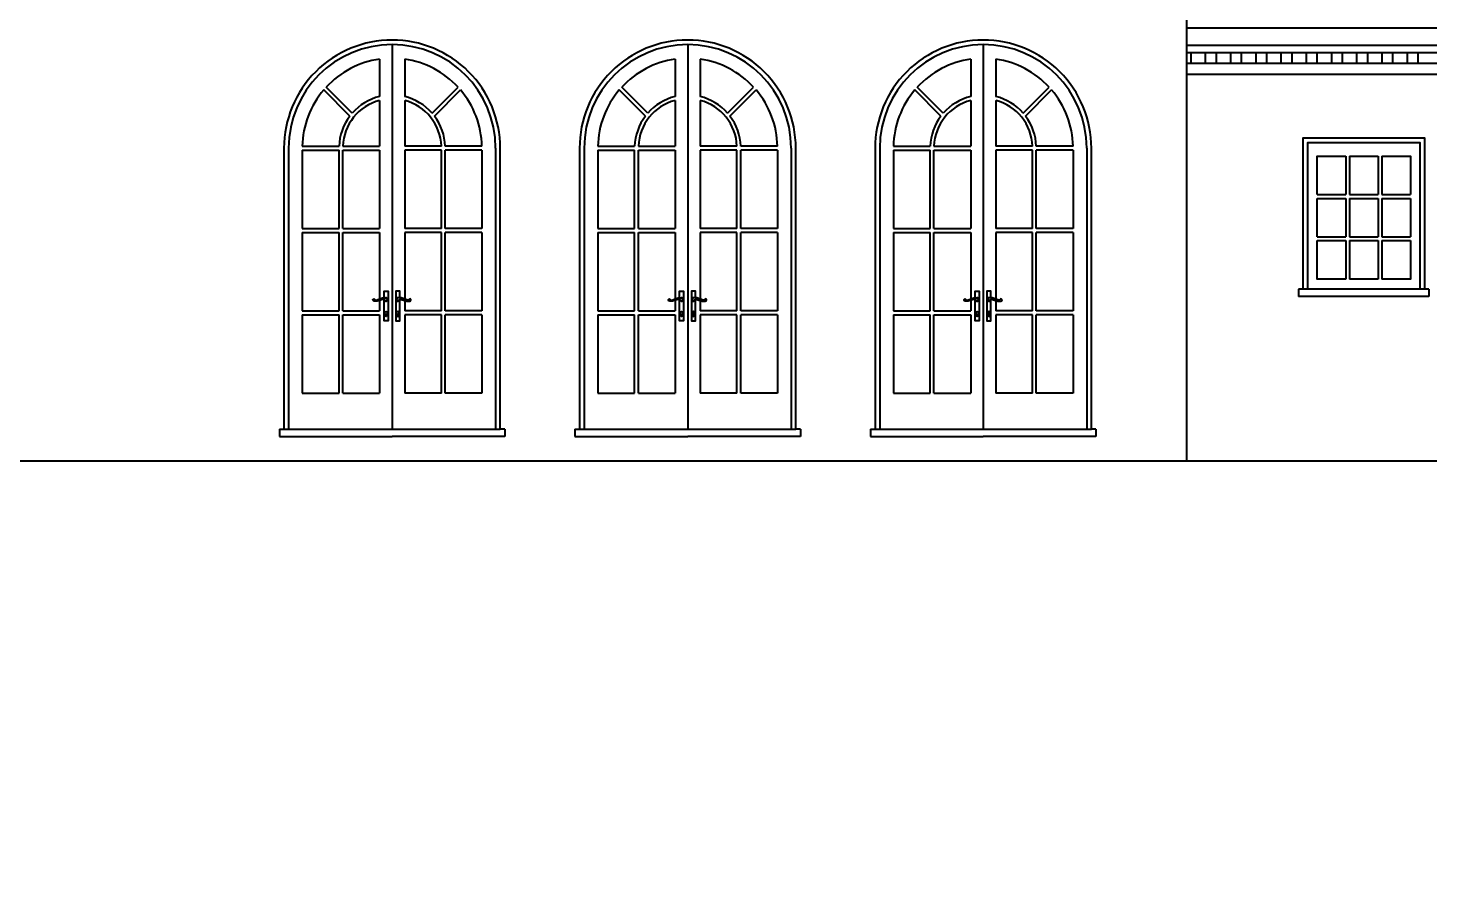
# Model space of a CAD drawing. Header units: millimetres. Extents: x -5841 to 140562, y 1006 to 102310.
# Drawn here: x 14828 to 24546, y 17343 to 23266 of the extents above; entities that cross this region are included whole.
import ezdxf

# ---------------------------------------------------------------- set-up
doc = ezdxf.new("R2010")
doc.units = ezdxf.units.MM
doc.header["$LTSCALE"] = 10
doc.layers.add('CONCEPT HOUSE', color=7, linetype='Continuous')
doc.styles.add('1-20', font='romans.shx', dxfattribs={"width": 0.8, "height": 35})
doc.styles.get("Standard").update_dxf_attribs({"font": 'arial.ttf'})
doc.dimstyles.new('1-20', dxfattribs={"dimtxt": 35, "dimasz": 40, "dimexe": 40, "dimexo": 40, "dimgap": 40, "dimtad": 1, "dimdec": 0, "dimzin": 0, "dimdsep": 46, "dimtxsty": '1-20', "dimblk": 'OBLIQUE', "dimcen": 40, "dimdle": 40, "dimclrd": 251, "dimclre": 251, "dimclrt": 251, "dimadec": 0, "dimazin": 0, "dimtfac": 1, "dimtdec": 0, "dimtix": 1, "dimtmove": 1, "dimatfit": 3, "dimfxl": 1, "dimtolj": 1, "dimtzin": 0, "dimlwd": 25, "dimarcsym": 0})
doc.dimstyles.get("Standard").update_dxf_attribs({"dimtxt": 0.18, "dimasz": 0.18, "dimexe": 0.18, "dimexo": 0.0625, "dimgap": 0.09, "dimtad": 0, "dimtih": 1, "dimtoh": 1, "dimdec": 4, "dimzin": 0, "dimdsep": 46, "dimtxsty": 'Standard', "dimcen": 0.09, "dimadec": 0, "dimazin": 0, "dimtfac": 1, "dimtdec": 4, "dimtofl": 0, "dimtmove": 0, "dimatfit": 3, "dimfxl": 1, "dimtolj": 1, "dimtzin": 0, "dimarcsym": 0})

# ---------------------------------------------------------------- blocks, each defined once
blk = doc.blocks.new('*D')
at = {"color": 0}
for p, q in [((14813.8, 14384.4), (14813.8, 14508.2)), ((14813.8, 14508), (15071.8, 14508)), ((15073, 14508), (15331, 14508)), ((15331, 14384.4), (15331, 14508.2))]:
    blk.add_line(p, q, dxfattribs=at)
for points in [[(14813.8, 14508), (14814, 14508), (14814, 14508)], [(15331, 14508), (15330.8, 14508), (15330.8, 14508)]]:
    blk.add_solid(points, dxfattribs=at)
at = {"layer": 'CONCEPT HOUSE', "color": 0}
for p, q in [((62787.2, 65689.7), (62787.2, 58835.1)), ((63893.6, 65649.7), (62747.2, 65649.7)), ((62773.1, 65663.8), (62801.4, 65635.5)), ((62787.2, 62262.4), (62670.6, 62535.3)), ((62773.1, 58889.2), (62801.4, 58861)), ((63893.6, 58875.1), (62747.2, 58875.1)), ((11738.8, 15660), (12011.7, 15776.6)), ((14453.8, 15660), (9023.8, 15660)), ((9049.6, 15645.8), (9077.9, 15674.1)), ((9063.8, 15243.5), (9063.8, 15700)), ((14399.6, 15645.8), (14427.9, 15674.1)), ((14413.8, 15243.5), (14413.8, 15700)), ((7253.9, 14134.3), (6767.7, 14134.3)), ((6793.6, 14148.5), (6821.8, 14120.2)), ((6807.7, 14174.3), (6807.7, 8989.3)), ((6807.7, 11581.8), (6691.1, 11854.8)), ((18838.8, 9698.7), (19111.7, 9815.4)), ((15163.8, 9419.3), (15163.8, 9738.7)), ((22513.8, 9338.9), (22513.8, 9738.7)), ((15123.8, 9698.7), (22553.8, 9698.7)), ((15149.6, 9684.6), (15177.9, 9712.9)), ((22499.6, 9684.6), (22527.9, 9712.9)), ((6793.6, 9043.5), (6821.8, 9015.2)), ((7253.9, 9029.3), (6767.7, 9029.3)), ((9463.8, 7725.3), (9463.8, 6739)), ((22863.8, 7725.3), (22863.8, 6739)), ((16163.8, 6779), (16494.9, 6895.6)), ((9423.8, 6779), (22903.8, 6779)), ((9449.6, 6764.8), (9477.9, 6793.1)), ((22849.6, 6764.8), (22877.9, 6793.1))]:
    blk.add_line(p, q, dxfattribs=at)
at = {"color": 0, "insert": (15072.4, 14508), "char_height": 0.18, "attachment_point": 5}
blk.add_mtext('517.2008', dxfattribs=at)
at = {"layer": 'CONCEPT HOUSE', "color": 0, "char_height": 150, "attachment_point": 5, "rotation": 90}
for s, insert in [('6775', (62670.6, 62262.4)), ('5105', (6691.1, 11581.8))]:
    blk.add_mtext(s, dxfattribs=dict(at, insert=insert))
at = {"layer": 'CONCEPT HOUSE', "color": 0, "char_height": 150, "attachment_point": 5}
for s, insert in [('5350', (11738.8, 15776.6)), ('7350', (18838.8, 9815.4)), ('13400', (16163.8, 6895.6))]:
    blk.add_mtext(s, dxfattribs=dict(at, insert=insert))
blk = doc.blocks.new('_Oblique')
at = {"color": 0}
blk.add_line((-0.35, -0.35), (0.35, 0.35), dxfattribs=at)

msp = doc.modelspace()

# ---------------------------------------------------------------- linework, layer by layer
at = {"layer": 'CONCEPT HOUSE', "color": 140, "ltscale": 10}
for p, q in [((22863.78969, 23569.85033), (22863.78969, 20264.83296)), ((25323.66226, 23266.27017), (22863.78969, 23266.27017)), ((17353.78969, 23151.13605), (17353.78969, 20483.13605)), ((19403.78969, 23151.13605), (19403.78969, 20483.13605)), ((21453.78969, 23151.13605), (21453.78969, 20483.13605)), ((25323.66226, 23144.23517), (22863.78969, 23144.23517)), ((16985.92534, 23049.7395), (16985.92534, 23050.0315)), ((17266.78969, 23050.0315), (17266.78969, 22791.51641)), ((17440.78969, 23050.0315), (17440.78969, 22791.51641)), ((17721.65405, 23049.7395), (17721.65405, 23050.0315)), ((19035.92534, 23049.7395), (19035.92534, 23050.0315)), ((19316.78969, 23050.0315), (19316.78969, 22791.51641)), ((19490.78969, 23050.0315), (19490.78969, 22791.51641)), ((19771.65405, 23049.7395), (19771.65405, 23050.0315)), ((21085.92534, 23049.7395), (21085.92534, 23050.0315)), ((21366.78969, 23050.0315), (21366.78969, 22791.51641)), ((21540.78969, 23050.0315), (21540.78969, 22791.51641)), ((21821.65405, 23049.7395), (21821.65405, 23050.0315)), ((25323.66226, 23094.23517), (22863.78969, 23094.23517)), ((25343.66226, 23019.23517), (22863.78969, 23019.23517)), ((25323.66226, 22944.23517), (22863.78969, 22944.23517)), ((17060.3177, 22655.65006), (16879.24963, 22836.79522)), ((17076.80819, 22675.92993), (16896.53701, 22856.27785)), ((17630.7712, 22675.92993), (17811.04238, 22856.27785)), ((17647.26169, 22655.65006), (17828.32976, 22836.79522)), ((19110.3177, 22655.65006), (18929.24963, 22836.79522)), ((19126.80819, 22675.92993), (18946.53701, 22856.27785)), ((19680.7712, 22675.92993), (19861.04238, 22856.27785)), ((19697.26169, 22655.65006), (19878.32976, 22836.79522)), ((21160.3177, 22655.65006), (20979.24963, 22836.79522)), ((21176.80819, 22675.92993), (20996.53701, 22856.27785)), ((21730.7712, 22675.92993), (21911.04238, 22856.27785)), ((21747.26169, 22655.65006), (21928.32976, 22836.79522)), ((17266.78969, 22764.68467), (17266.78969, 22446.13605)), ((17440.78969, 22764.68467), (17440.78969, 22446.13605)), ((19316.78969, 22764.68467), (19316.78969, 22446.13605)), ((19490.78969, 22764.68467), (19490.78969, 22446.13605)), ((21366.78969, 22764.68467), (21366.78969, 22446.13605)), ((21540.78969, 22764.68467), (21540.78969, 22446.13605)), ((16635.78969, 22433.13605), (16635.78969, 20483.13605)), ((16730.78969, 22446.13605), (16985.90797, 22446.13605)), ((16730.78969, 22420.13605), (16730.78969, 21875.13605)), ((16730.78969, 22420.13605), (16985.78969, 22420.13605)), ((16985.78969, 21875.13605), (16985.78969, 22420.13605)), ((17011.78969, 22420.13605), (17266.78969, 22420.13605)), ((17011.78969, 21875.13605), (17011.78969, 22420.13605)), ((17011.92534, 22446.13605), (17266.78969, 22446.13605)), ((17266.78969, 22420.13605), (17266.78969, 21875.13605)), ((17695.65405, 22446.13605), (17440.78969, 22446.13605)), ((17440.78969, 22420.13605), (17440.78969, 21875.13605)), ((17695.78969, 22420.13605), (17440.78969, 22420.13605)), ((17695.78969, 21875.13605), (17695.78969, 22420.13605)), ((17976.78969, 22446.13605), (17721.67142, 22446.13605)), ((17976.78969, 22420.13605), (17721.78969, 22420.13605)), ((17721.78969, 21875.13605), (17721.78969, 22420.13605)), ((17976.78969, 22420.13605), (17976.78969, 21875.13605)), ((18071.78969, 22433.13605), (18071.78969, 20483.13605)), ((18685.78969, 22433.13605), (18685.78969, 20483.13605)), ((18780.78969, 22446.13605), (19035.90797, 22446.13605)), ((18780.78969, 22420.13605), (19035.78969, 22420.13605)), ((18780.78969, 22420.13605), (18780.78969, 21875.13605)), ((19035.78969, 21875.13605), (19035.78969, 22420.13605)), ((19061.78969, 22420.13605), (19316.78969, 22420.13605)), ((19061.78969, 21875.13605), (19061.78969, 22420.13605)), ((19061.92534, 22446.13605), (19316.78969, 22446.13605)), ((19316.78969, 22420.13605), (19316.78969, 21875.13605)), ((19745.65405, 22446.13605), (19490.78969, 22446.13605)), ((19745.78969, 22420.13605), (19490.78969, 22420.13605)), ((19490.78969, 22420.13605), (19490.78969, 21875.13605)), ((19745.78969, 21875.13605), (19745.78969, 22420.13605)), ((20026.78969, 22446.13605), (19771.67142, 22446.13605)), ((20026.78969, 22420.13605), (19771.78969, 22420.13605)), ((19771.78969, 21875.13605), (19771.78969, 22420.13605)), ((20026.78969, 22420.13605), (20026.78969, 21875.13605)), ((20121.78969, 22433.13605), (20121.78969, 20483.13605)), ((20735.78969, 22433.13605), (20735.78969, 20483.13605)), ((20830.78969, 22446.13605), (21085.90797, 22446.13605)), ((20830.78969, 22420.13605), (21085.78969, 22420.13605)), ((20830.78969, 22420.13605), (20830.78969, 21875.13605)), ((21085.78969, 21875.13605), (21085.78969, 22420.13605)), ((21111.78969, 22420.13605), (21366.78969, 22420.13605)), ((21111.78969, 21875.13605), (21111.78969, 22420.13605)), ((21111.92534, 22446.13605), (21366.78969, 22446.13605)), ((21366.78969, 22420.13605), (21366.78969, 21875.13605)), ((21795.65405, 22446.13605), (21540.78969, 22446.13605)), ((21795.78969, 22420.13605), (21540.78969, 22420.13605)), ((21540.78969, 22420.13605), (21540.78969, 21875.13605)), ((21795.78969, 21875.13605), (21795.78969, 22420.13605)), ((22076.78969, 22446.13605), (21821.67142, 22446.13605)), ((22076.78969, 22420.13605), (21821.78969, 22420.13605)), ((21821.78969, 21875.13605), (21821.78969, 22420.13605)), ((22076.78969, 22420.13605), (22076.78969, 21875.13605)), ((22171.78969, 22433.13605), (22171.78969, 20483.13605)), ((23968.66226, 22377.83296), (23968.66226, 22110.83296)), ((23994.66226, 22377.83296), (23994.66226, 22110.83296)), ((24192.66226, 22377.83296), (24192.66226, 22110.83296)), ((24218.66226, 22377.83296), (24218.66226, 22110.83296)), ((23770.66226, 22110.83296), (23968.66226, 22110.83296)), ((23770.66226, 22084.83296), (23968.66226, 22084.83296)), ((23968.66226, 22084.83296), (23968.66226, 21817.83296)), ((23994.66226, 22110.83296), (24192.66226, 22110.83296)), ((23994.66226, 22084.83296), (23994.66226, 21817.83296)), ((23994.66226, 22084.83296), (24192.66226, 22084.83296)), ((24192.66226, 22084.83296), (24192.66226, 21817.83296)), ((24218.66226, 22110.83296), (24416.91855, 22110.83296)), ((24218.66226, 22084.83296), (24218.66226, 21817.83296)), ((24218.66226, 22084.83296), (24416.91855, 22084.83296)), ((16730.78969, 21875.13605), (16985.78969, 21875.13605)), ((17011.78969, 21875.13605), (17266.78969, 21875.13605)), ((17695.78969, 21875.13605), (17440.78969, 21875.13605)), ((17976.78969, 21875.13605), (17721.78969, 21875.13605)), ((18780.78969, 21875.13605), (19035.78969, 21875.13605)), ((19061.78969, 21875.13605), (19316.78969, 21875.13605)), ((19745.78969, 21875.13605), (19490.78969, 21875.13605)), ((20026.78969, 21875.13605), (19771.78969, 21875.13605)), ((20830.78969, 21875.13605), (21085.78969, 21875.13605)), ((21111.78969, 21875.13605), (21366.78969, 21875.13605)), ((21795.78969, 21875.13605), (21540.78969, 21875.13605)), ((22076.78969, 21875.13605), (21821.78969, 21875.13605)), ((16730.78969, 21849.13605), (16730.78969, 21304.13605)), ((16730.78969, 21849.13605), (16985.78969, 21849.13605)), ((16985.78969, 21304.13605), (16985.78969, 21849.13605)), ((17011.78969, 21849.13605), (17266.78969, 21849.13605)), ((17011.78969, 21304.13605), (17011.78969, 21849.13605)), ((17266.78969, 21849.13605), (17266.78969, 21386.85441)), ((17440.78969, 21849.13605), (17440.78969, 21385.9483)), ((17695.78969, 21849.13605), (17440.78969, 21849.13605)), ((17695.78969, 21304.13605), (17695.78969, 21849.13605)), ((17976.78969, 21849.13605), (17721.78969, 21849.13605)), ((17721.78969, 21304.13605), (17721.78969, 21849.13605)), ((17976.78969, 21849.13605), (17976.78969, 21304.13605)), ((18780.78969, 21849.13605), (18780.78969, 21304.13605)), ((18780.78969, 21849.13605), (19035.78969, 21849.13605)), ((19035.78969, 21304.13605), (19035.78969, 21849.13605)), ((19061.78969, 21849.13605), (19316.78969, 21849.13605)), ((19061.78969, 21304.13605), (19061.78969, 21849.13605)), ((19316.78969, 21849.13605), (19316.78969, 21386.85441)), ((19490.78969, 21849.13605), (19490.78969, 21385.9483)), ((19745.78969, 21849.13605), (19490.78969, 21849.13605)), ((19745.78969, 21304.13605), (19745.78969, 21849.13605)), ((20026.78969, 21849.13605), (19771.78969, 21849.13605)), ((19771.78969, 21304.13605), (19771.78969, 21849.13605)), ((20026.78969, 21849.13605), (20026.78969, 21304.13605)), ((20830.78969, 21849.13605), (20830.78969, 21304.13605)), ((20830.78969, 21849.13605), (21085.78969, 21849.13605)), ((21085.78969, 21304.13605), (21085.78969, 21849.13605)), ((21111.78969, 21849.13605), (21366.78969, 21849.13605)), ((21111.78969, 21304.13605), (21111.78969, 21849.13605)), ((21366.78969, 21849.13605), (21366.78969, 21386.85441)), ((21540.78969, 21849.13605), (21540.78969, 21385.9483)), ((21795.78969, 21849.13605), (21540.78969, 21849.13605)), ((21795.78969, 21304.13605), (21795.78969, 21849.13605)), ((22076.78969, 21849.13605), (21821.78969, 21849.13605)), ((21821.78969, 21304.13605), (21821.78969, 21849.13605)), ((22076.78969, 21849.13605), (22076.78969, 21304.13605)), ((23770.66226, 21817.83296), (23968.66226, 21817.83296)), ((23770.66226, 21791.83296), (23968.66226, 21791.83296)), ((23968.66226, 21791.83296), (23968.66226, 21524.83296)), ((23994.66226, 21817.83296), (24192.66226, 21817.83296)), ((23994.66226, 21791.83296), (23994.66226, 21524.83296)), ((23994.66226, 21791.83296), (24192.66226, 21791.83296)), ((24192.66226, 21791.83296), (24192.66226, 21524.83296)), ((24218.66226, 21817.83296), (24416.91855, 21817.83296)), ((24218.66226, 21791.83296), (24218.66226, 21524.83296)), ((24218.66226, 21791.83296), (24416.91855, 21791.83296)), ((23641.66226, 21454.83296), (23641.66226, 21404.83296)), ((24545.66226, 21454.83296), (24545.66226, 21404.83296)), ((16730.78969, 21304.13605), (16985.78969, 21304.13605)), ((17011.78969, 21304.13605), (17266.78969, 21304.13605)), ((17266.78969, 21377.80306), (17266.78969, 21304.13605)), ((17440.78969, 21376.99271), (17440.78969, 21304.13605)), ((17695.78969, 21304.13605), (17440.78969, 21304.13605)), ((17976.78969, 21304.13605), (17721.78969, 21304.13605)), ((18780.78969, 21304.13605), (19035.78969, 21304.13605)), ((19061.78969, 21304.13605), (19316.78969, 21304.13605)), ((19316.78969, 21377.80306), (19316.78969, 21304.13605)), ((19490.78969, 21376.99271), (19490.78969, 21304.13605)), ((19745.78969, 21304.13605), (19490.78969, 21304.13605)), ((20026.78969, 21304.13605), (19771.78969, 21304.13605)), ((20830.78969, 21304.13605), (21085.78969, 21304.13605)), ((21111.78969, 21304.13605), (21366.78969, 21304.13605)), ((21366.78969, 21377.80306), (21366.78969, 21304.13605)), ((21540.78969, 21376.99271), (21540.78969, 21304.13605)), ((21795.78969, 21304.13605), (21540.78969, 21304.13605)), ((22076.78969, 21304.13605), (21821.78969, 21304.13605)), ((16730.78969, 21278.13605), (16730.78969, 20733.13605)), ((16730.78969, 21278.13605), (16985.78969, 21278.13605)), ((16985.78969, 20733.13605), (16985.78969, 21278.13605)), ((17011.78969, 20733.13605), (17011.78969, 21278.13605)), ((17011.78969, 21278.13605), (17266.78969, 21278.13605)), ((17266.78969, 21278.13605), (17266.78969, 20733.13605)), ((17440.78969, 21278.13605), (17440.78969, 20733.13605)), ((17695.78969, 21278.13605), (17440.78969, 21278.13605)), ((17695.78969, 20733.13605), (17695.78969, 21278.13605)), ((17721.78969, 20733.13605), (17721.78969, 21278.13605)), ((17976.78969, 21278.13605), (17721.78969, 21278.13605)), ((17976.78969, 21278.13605), (17976.78969, 20733.13605)), ((18780.78969, 21278.13605), (18780.78969, 20733.13605)), ((18780.78969, 21278.13605), (19035.78969, 21278.13605)), ((19035.78969, 20733.13605), (19035.78969, 21278.13605)), ((19061.78969, 20733.13605), (19061.78969, 21278.13605)), ((19061.78969, 21278.13605), (19316.78969, 21278.13605)), ((19316.78969, 21278.13605), (19316.78969, 20733.13605)), ((19490.78969, 21278.13605), (19490.78969, 20733.13605)), ((19745.78969, 21278.13605), (19490.78969, 21278.13605)), ((19745.78969, 20733.13605), (19745.78969, 21278.13605)), ((19771.78969, 20733.13605), (19771.78969, 21278.13605)), ((20026.78969, 21278.13605), (19771.78969, 21278.13605)), ((20026.78969, 21278.13605), (20026.78969, 20733.13605)), ((20830.78969, 21278.13605), (20830.78969, 20733.13605)), ((20830.78969, 21278.13605), (21085.78969, 21278.13605)), ((21085.78969, 20733.13605), (21085.78969, 21278.13605)), ((21111.78969, 20733.13605), (21111.78969, 21278.13605)), ((21111.78969, 21278.13605), (21366.78969, 21278.13605)), ((21366.78969, 21278.13605), (21366.78969, 20733.13605)), ((21540.78969, 21278.13605), (21540.78969, 20733.13605)), ((21795.78969, 21278.13605), (21540.78969, 21278.13605)), ((21795.78969, 20733.13605), (21795.78969, 21278.13605)), ((21821.78969, 20733.13605), (21821.78969, 21278.13605)), ((22076.78969, 21278.13605), (21821.78969, 21278.13605)), ((22076.78969, 21278.13605), (22076.78969, 20733.13605)), ((16730.78969, 20733.13605), (16985.78969, 20733.13605)), ((17011.78969, 20733.13605), (17266.78969, 20733.13605)), ((17695.78969, 20733.13605), (17440.78969, 20733.13605)), ((17976.78969, 20733.13605), (17721.78969, 20733.13605)), ((18780.78969, 20733.13605), (19035.78969, 20733.13605)), ((19061.78969, 20733.13605), (19316.78969, 20733.13605)), ((19745.78969, 20733.13605), (19490.78969, 20733.13605)), ((20026.78969, 20733.13605), (19771.78969, 20733.13605)), ((20830.78969, 20733.13605), (21085.78969, 20733.13605)), ((21111.78969, 20733.13605), (21366.78969, 20733.13605)), ((21795.78969, 20733.13605), (21540.78969, 20733.13605)), ((22076.78969, 20733.13605), (21821.78969, 20733.13605)), ((16571.78969, 20483.13605), (18103.78969, 20483.13605)), ((16571.78969, 20483.13605), (16571.78969, 20433.13605)), ((16571.78969, 20433.13605), (17353.78969, 20433.13605)), ((18135.78969, 20433.13605), (17353.78969, 20433.13605)), ((18135.78969, 20483.13605), (18103.78969, 20483.13605)), ((18135.78969, 20483.13605), (18135.78969, 20433.13605)), ((18621.78969, 20483.13605), (20153.78969, 20483.13605)), ((18621.78969, 20483.13605), (18621.78969, 20433.13605)), ((18621.78969, 20433.13605), (19403.78969, 20433.13605)), ((20185.78969, 20433.13605), (19403.78969, 20433.13605)), ((20185.78969, 20483.13605), (20153.78969, 20483.13605)), ((20185.78969, 20483.13605), (20185.78969, 20433.13605)), ((20671.78969, 20483.13605), (22203.78969, 20483.13605)), ((20671.78969, 20483.13605), (20671.78969, 20433.13605)), ((20671.78969, 20433.13605), (21453.78969, 20433.13605)), ((22235.78969, 20433.13605), (21453.78969, 20433.13605)), ((22235.78969, 20483.13605), (22203.78969, 20483.13605)), ((22235.78969, 20483.13605), (22235.78969, 20433.13605)), ((6755.38936, 20264.83296), (28791.02701, 20264.83296))]:
    msp.add_line(p, q, dxfattribs=at)
at = {"layer": 'CONCEPT HOUSE', "color": 140, "ltscale": 10, "transparency": 33554559}
for p, q in [((22893.66226, 23094.23517), (22893.66226, 23019.23517)), ((22993.66226, 23094.23517), (22993.66226, 23019.23517)), ((23068.66226, 23094.23517), (23068.66226, 23019.23517)), ((23168.66226, 23094.23517), (23168.66226, 23019.23517)), ((23243.66226, 23094.23517), (23243.66226, 23019.23517)), ((23343.66226, 23094.23517), (23343.66226, 23019.23517)), ((23418.66226, 23094.23517), (23418.66226, 23019.23517)), ((23518.66226, 23094.23517), (23518.66226, 23019.23517)), ((23593.66226, 23094.23517), (23593.66226, 23019.23517)), ((23693.66226, 23094.23517), (23693.66226, 23019.23517)), ((23768.66226, 23094.23517), (23768.66226, 23019.23517)), ((23868.66226, 23094.23517), (23868.66226, 23019.23517)), ((23943.66226, 23094.23517), (23943.66226, 23019.23517)), ((24043.66226, 23094.23517), (24043.66226, 23019.23517)), ((24118.66226, 23094.23517), (24118.66226, 23019.23517)), ((24218.66226, 23094.23517), (24218.66226, 23019.23517)), ((24293.66226, 23094.23517), (24293.66226, 23019.23517)), ((24393.66226, 23094.23517), (24393.66226, 23019.23517)), ((24468.66226, 23094.23517), (24468.66226, 23019.23517))]:
    msp.add_line(p, q, dxfattribs=at)
at = {"layer": 'CONCEPT HOUSE', "color": 140, "ltscale": 10}
for points in [[(18103.78969, 20483.13605), (18103.78969, 22433.13605, 0.4142135624), (17353.78969, 23183.13605, 0.4142135624), (16603.78969, 22433.13605), (16603.78969, 20483.13605)], [(20153.78969, 20483.13605), (20153.78969, 22433.13605, 0.4142135624), (19403.78969, 23183.13605, 0.4142135624), (18653.78969, 22433.13605), (18653.78969, 20483.13605)], [(22203.78969, 20483.13605), (22203.78969, 22433.13605, 0.4142135624), (21453.78969, 23183.13605, 0.4142135624), (20703.78969, 22433.13605), (20703.78969, 20483.13605)], [(17417.30357, 21384.15946), (17455.36968, 21372.54365, 0.1225209294), (17475.83055, 21371.96323, 0.313506995), (17484.46, 21380.08117, 0.7631630934), (17474.1128, 21385.05144), (17469.8581, 21380.38141, -0.2695670547), (17461.86574, 21378.75701), (17416.91047, 21394.09606, 0.1081830522), (17401.56825, 21395.61288, 0.187737231), (17387.4424, 21389.36135, 0.9864993611), (17399.0733, 21376.75265), (17404.68223, 21381.98989, -0.2375249694), (17418.62201, 21383.75714)], [(19467.30357, 21384.15946), (19505.36968, 21372.54365, 0.1225209294), (19525.83055, 21371.96323, 0.313506995), (19534.46, 21380.08117, 0.7631630934), (19524.1128, 21385.05144), (19519.8581, 21380.38141, -0.2695670547), (19511.86574, 21378.75701), (19466.91047, 21394.09606, 0.1081830522), (19451.56825, 21395.61288, 0.187737231), (19437.4424, 21389.36135, 0.9864993611), (19449.0733, 21376.75265), (19454.68223, 21381.98989, -0.2375249694), (19468.62201, 21383.75714)], [(21517.30357, 21384.15946), (21555.36968, 21372.54365, 0.1225209294), (21575.83055, 21371.96323, 0.313506995), (21584.46, 21380.08117, 0.7631630934), (21574.1128, 21385.05144), (21569.8581, 21380.38141, -0.2695670547), (21561.86574, 21378.75701), (21516.91047, 21394.09606, 0.1081830522), (21501.56825, 21395.61288, 0.187737231), (21487.4424, 21389.36135, 0.9864993611), (21499.0733, 21376.75265), (21504.68223, 21381.98989, -0.2375249694), (21518.62201, 21383.75714)]]:
    msp.add_lwpolyline(points, format="xyb", dxfattribs=at)
for points in [[(23673.66226, 21454.83296), (23673.66226, 22504.83296), (24093.7904, 22504.83296), (24513.91855, 22504.83296), (24513.91855, 21454.83296)], [(23705.66226, 21454.83296), (23705.66226, 22472.83296), (24093.7904, 22472.83296), (24481.91855, 22472.83296), (24481.91855, 21454.83296)], [(23770.66226, 22110.83296), (23770.66226, 22377.83296), (23968.66226, 22377.83296)], [(23994.66226, 22377.83296), (24093.7904, 22377.83296), (24192.66226, 22377.83296)], [(24218.66226, 22377.83296), (24416.91855, 22377.83296), (24416.91855, 22110.83296)], [(23770.66226, 21817.83296), (23770.66226, 22084.83296)], [(24416.91855, 22084.83296), (24416.91855, 21817.83296)], [(23968.66226, 21524.83296), (23770.66226, 21524.83296), (23770.66226, 21791.83296)], [(24416.91855, 21791.83296), (24416.91855, 21524.83296), (24218.66226, 21524.83296)], [(24192.66226, 21524.83296), (23994.66226, 21524.83296)], [(17297.58025, 21395.82509), (17297.58025, 21441.13605), (17325.58025, 21441.13605), (17325.58025, 21236.13605), (17297.58025, 21236.13605), (17297.58025, 21383.42841)], [(17407.34355, 21395.82509), (17407.34355, 21441.13605), (17379.34355, 21441.13605), (17379.34355, 21236.13605), (17407.34355, 21236.13605), (17407.34355, 21383.42841)], [(19347.58025, 21395.82509), (19347.58025, 21441.13605), (19375.58025, 21441.13605), (19375.58025, 21236.13605), (19347.58025, 21236.13605), (19347.58025, 21383.42841)], [(19457.34355, 21395.82509), (19457.34355, 21441.13605), (19429.34355, 21441.13605), (19429.34355, 21236.13605), (19457.34355, 21236.13605), (19457.34355, 21383.42841)], [(21397.58025, 21395.82509), (21397.58025, 21441.13605), (21425.58025, 21441.13605), (21425.58025, 21236.13605), (21397.58025, 21236.13605), (21397.58025, 21383.42841)], [(21507.34355, 21395.82509), (21507.34355, 21441.13605), (21479.34355, 21441.13605), (21479.34355, 21236.13605), (21507.34355, 21236.13605), (21507.34355, 21383.42841)], [(24545.66226, 21454.83296), (23641.66226, 21454.83296)], [(24545.66226, 21404.83296), (23641.66226, 21404.83296)]]:
    msp.add_lwpolyline(points, dxfattribs=at)
for points in [[(17317.4814, 21389.36135, -0.9864993612), (17305.85049, 21376.75265), (17300.24157, 21381.98989, 0.2375249694), (17286.30179, 21383.75714), (17249.55411, 21372.54365, -0.1225209294), (17229.09325, 21371.96323, -0.313506995), (17220.4638, 21380.08117, -0.7631630934), (17230.811, 21385.05144), (17235.06569, 21380.38141, 0.2695670547), (17243.05806, 21378.75701), (17288.01333, 21394.09606, -0.1081830522), (17303.35554, 21395.61288, -0.187737231)], [(19367.4814, 21389.36135, -0.9864993612), (19355.85049, 21376.75265), (19350.24157, 21381.98989, 0.2375249694), (19336.30179, 21383.75714), (19299.55411, 21372.54365, -0.1225209294), (19279.09325, 21371.96323, -0.313506995), (19270.4638, 21380.08117, -0.7631630934), (19280.811, 21385.05144), (19285.06569, 21380.38141, 0.2695670547), (19293.05806, 21378.75701), (19338.01333, 21394.09606, -0.1081830522), (19353.35554, 21395.61288, -0.187737231)], [(21417.4814, 21389.36135, -0.9864993612), (21405.85049, 21376.75265), (21400.24157, 21381.98989, 0.2375249694), (21386.30179, 21383.75714), (21349.55411, 21372.54365, -0.1225209294), (21329.09325, 21371.96323, -0.313506995), (21320.4638, 21380.08117, -0.7631630934), (21330.811, 21385.05144), (21335.06569, 21380.38141, 0.2695670547), (21343.05806, 21378.75701), (21388.01333, 21394.09606, -0.1081830522), (21403.35554, 21395.61288, -0.187737231)], [(17316.83025, 21271.13605, -1), (17306.33025, 21271.13605), (17306.33025, 21284.13605, -3), (17316.83025, 21284.13605)], [(17388.09355, 21271.13605, 1), (17398.59355, 21271.13605), (17398.59355, 21284.13605, 3), (17388.09355, 21284.13605)], [(19366.83025, 21271.13605, -1), (19356.33025, 21271.13605), (19356.33025, 21284.13605, -3), (19366.83025, 21284.13605)], [(19438.09355, 21271.13605, 1), (19448.59355, 21271.13605), (19448.59355, 21284.13605, 3), (19438.09355, 21284.13605)], [(21416.83025, 21271.13605, -1), (21406.33025, 21271.13605), (21406.33025, 21284.13605, -3), (21416.83025, 21284.13605)], [(21488.09355, 21271.13605, 1), (21498.59355, 21271.13605), (21498.59355, 21284.13605, 3), (21488.09355, 21284.13605)]]:
    msp.add_lwpolyline(points, format="xyb", close=True, dxfattribs=at)
for centre, radius, start, end in [((17353.78969, 22433.13605), 718, 90, 180), ((17353.78969, 22433.13605), 718, 0, 90), ((19403.78969, 22433.13605), 718, 90, 180), ((19403.78969, 22433.13605), 718, 0, 90), ((21453.78969, 22433.13605), 718, 90, 180), ((21453.78969, 22433.13605), 718, 0, 90), ((17353.78969, 22433.13605), 623, 98.027412657, 137.218814669), ((17353.78969, 22433.13605), 623, 42.781185331, 81.972587344), ((19403.78969, 22433.13605), 623, 98.027412657, 137.218814669), ((19403.78969, 22433.13605), 623, 42.781185331, 81.972587344), ((21453.78969, 22433.13605), 623, 98.027412657, 137.218814669), ((21453.78969, 22433.13605), 623, 42.781185331, 81.972587344), ((17353.78969, 22433.13605), 623, 139.614433442, 178.804335156), ((17353.78969, 22433.13605), 623, 1.195664844, 40.385566558), ((19403.78969, 22433.13605), 623, 139.614433442, 178.804335156), ((19403.78969, 22433.13605), 623, 1.195664844, 40.385566558), ((21453.78969, 22433.13605), 623, 139.614433442, 178.804335156), ((21453.78969, 22433.13605), 623, 1.195664844, 40.385566558), ((17354.6789, 22433.13605), 343, 104.84688064, 177.827919608), ((17354.6789, 22433.13605), 369, 103.779272784, 138.854154409), ((17352.90049, 22433.13605), 369, 41.145845591, 76.220727214), ((17352.90049, 22433.13605), 343, 2.172080392, 75.153119362), ((19404.6789, 22433.13605), 343, 104.84688064, 177.827919608), ((19404.6789, 22433.13605), 369, 103.779272784, 138.854154409), ((19402.90049, 22433.13605), 369, 41.145845591, 76.220727214), ((19402.90049, 22433.13605), 343, 2.172080392, 75.153119362), ((21454.6789, 22433.13605), 343, 104.84688064, 177.827919608), ((21454.6789, 22433.13605), 369, 103.779272784, 138.854154409), ((21452.90049, 22433.13605), 369, 41.145845591, 76.220727214), ((21452.90049, 22433.13605), 343, 2.172080392, 75.153119362), ((17354.6789, 22433.13605), 369, 142.913574704, 177.981031706), ((17352.90049, 22433.13605), 369, 2.018968294, 37.086425296), ((19404.6789, 22433.13605), 369, 142.913574704, 177.981031706), ((19402.90049, 22433.13605), 369, 2.018968294, 37.086425296), ((21454.6789, 22433.13605), 369, 142.913574704, 177.981031706), ((21452.90049, 22433.13605), 369, 2.018968294, 37.086425296), ((17311.58025, 21383.13605), 12, 183.527906853, 104.832554048), ((17393.34355, 21383.13605), 12, 75.167445949, 356.472093147), ((19361.58025, 21383.13605), 12, 183.527906853, 104.832554048), ((19443.34355, 21383.13605), 12, 75.167445949, 356.472093147), ((21411.58025, 21383.13605), 12, 183.527906853, 104.832554048), ((21493.34355, 21383.13605), 12, 75.167445949, 356.472093147)]:
    msp.add_arc(centre, radius, start, end, dxfattribs=at)

# ---------------------------------------------------------------- dimensions: what is measured, and where the dimension line sits
at = {"color": 140, "ltscale": 10}
dim = msp.add_linear_dim(base=(15255.22877, 14508.00988), p1=(14813.78969, 14384.34459), p2=(15330.99051, 14384.34459), dimstyle='Standard', override={"dimpost": '<>'}, dxfattribs=at)
dim.commit()
dim.dimension.update_dxf_attribs({"geometry": '*D', "text_midpoint": (15072.3901, 14508.00988), "dimtype": 128})
at = {"layer": 'CONCEPT HOUSE', "color": 140, "ltscale": 10}
for base, p1, p2, middle in [((9063.78969, 15659.95344), (14413.78969, 15203.48064), (9063.78969, 15203.48064), (11738.78969, 15776.59055)), ((22513.78969, 9698.7332), (15163.78969, 9379.34459), (22513.78969, 9298.87511), (18838.78969, 9815.37031)), ((22863.78969, 6778.95432), (9463.78969, 7765.33001), (22863.78969, 7765.33001), (16163.78969, 6895.59143))]:
    dim = msp.add_linear_dim(base=base, p1=p1, p2=p2, dimstyle='1-20', override={"dimtxt": 150, "dimpost": '<>', "dimtxsty": 'Standard'}, dxfattribs=at)
    dim.commit()
    dim.dimension.update_dxf_attribs({"geometry": '*D', "text_midpoint": middle})
dim = msp.add_linear_dim(base=(6807.69457, 9029.34459), p1=(7293.90425, 14134.34459), p2=(7293.90425, 9029.34459), angle=90, dimstyle='1-20', override={"dimtxt": 150, "dimpost": '<>', "dimtxsty": 'Standard'}, dxfattribs=at)
dim.commit()
dim.dimension.update_dxf_attribs({"geometry": '*D', "text_midpoint": (6691.10862, 11581.84459)})
at = {"layer": 'CONCEPT HOUSE', "color": 6, "ltscale": 10}
dim = msp.add_linear_dim(base=(62787.20868, 58875.10169), p1=(63933.6128, 65649.68692), p2=(63933.6128, 58875.10169), angle=90, dimstyle='1-20', override={"dimtxt": 150, "dimpost": '<>', "dimtxsty": 'Standard'}, dxfattribs=at)
dim.commit()
dim.dimension.update_dxf_attribs({"geometry": '*D', "text_midpoint": (62670.62274, 62262.3943)})

doc.saveas('drawing.dxf')
